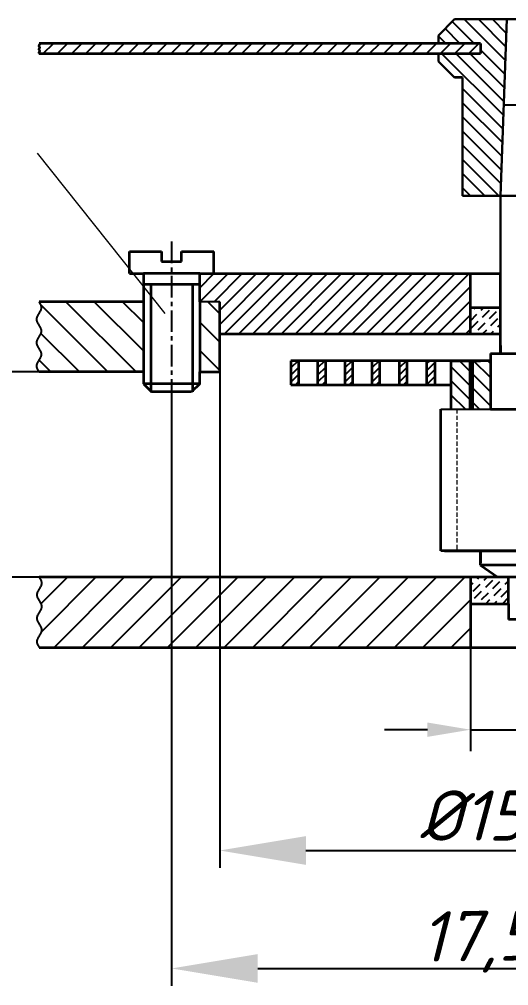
# Model space of a CAD drawing. Extents: x 1996 to 2593, y 74 to 494.
# Drawn here: x 2037.3 to 2065.7, y 195.7 to 251.8 of the extents above; entities that cross this region are included whole.
import ezdxf

# ---------------------------------------------------------------- set-up
doc = ezdxf.new("R2010")
doc.units = 0
doc.header["$MEASUREMENT"] = 0
for name, pattern in [('CENTER', [2, 1.25, -0.25, 0.25, -0.25]), ('HIDDEN', [0.375, 0.25, -0.125]), ('THIN', [0]), ('WAVES', [0])]:
    doc.linetypes.add(name, pattern=pattern)
doc.layers.get('0').update_dxf_attribs({"linetype": 'CONTINUOUS'})
doc.layers.get('DEFPOINTS').update_dxf_attribs({"linetype": 'CONTINUOUS'})
doc.layers.add('ОСНОВНОЙ', color=7, linetype='CONTINUOUS')
doc.dimstyles.get("Standard").update_dxf_attribs({"dimtxt": 3, "dimasz": 3, "dimexe": 2.5, "dimexo": 2.5, "dimgap": 1.5, "dimtad": 0, "dimtih": 1, "dimtoh": 1, "dimdec": 4, "dimzin": 0, "dimdsep": 46, "dimtxsty": 'Standard', "dimcen": -3, "dimdle": 1.25, "dimadec": 0, "dimazin": 0, "dimtfac": 0.75, "dimtdec": 4, "dimtofl": 0, "dimtmove": 0, "dimatfit": 3, "dimfxl": 1, "dimtvp": 1.5, "dimtolj": 1, "dimtzin": 0, "dimarcsym": 0})

# ---------------------------------------------------------------- blocks, each defined once
blk = doc.blocks.new('*D2')
at = {"color": 0, "lineweight": -2, "transparency": 16777216}
for p, q in [((2048.918, 233.564), (2048.918, 202.55)), ((2083.801, 233.564), (2083.801, 202.55)), ((2053.918, 203.55), (2078.801, 203.55))]:
    blk.add_line(p, q, dxfattribs=at)
at = {"color": 0, "transparency": 16777216}
for points in [[(2053.918, 204.383), (2053.918, 202.716), (2048.918, 203.55)], [(2078.801, 204.383), (2078.801, 202.716), (2083.801, 203.55)]]:
    blk.add_solid(points, dxfattribs=at)
at = {"layer": 'DEFPOINTS', "color": 0, "transparency": 16777216}
for p in [(2048.918, 233.564), (2083.801, 233.564), (2083.801, 203.55)]:
    blk.add_point(p, dxfattribs=at)
at = {"color": 0, "lineweight": 15, "transparency": 16777216, "insert": (2066.36, 206.14), "char_height": 5, "attachment_point": 5}
blk.add_mtext('\\A1;  ', dxfattribs=at)
blk = doc.blocks.new('*D3')
at = {"color": 0, "lineweight": -2, "transparency": 16777216}
for p, q in [((2046.122, 230.651), (2046.122, 195.697)), ((2086.666, 230.651), (2086.666, 195.697)), ((2051.122, 196.697), (2081.666, 196.697))]:
    blk.add_line(p, q, dxfattribs=at)
at = {"color": 0, "transparency": 16777216}
for points in [[(2051.122, 197.531), (2051.122, 195.864), (2046.122, 196.697)], [(2081.666, 197.531), (2081.666, 195.864), (2086.666, 196.697)]]:
    blk.add_solid(points, dxfattribs=at)
at = {"layer": 'DEFPOINTS', "color": 0, "transparency": 16777216}
for p in [(2046.122, 230.651), (2086.666, 230.651), (2086.666, 196.697)]:
    blk.add_point(p, dxfattribs=at)
blk = doc.blocks.new('*D4')
at = {"color": 0, "lineweight": -2, "transparency": 16777216}
for p, q in [((2038.433, 231.35), (2032.171, 231.35)), ((2033.171, 226.35), (2033.171, 224.42)), ((2038.433, 219.42), (2032.171, 219.42))]:
    blk.add_line(p, q, dxfattribs=at)
at = {"color": 0, "transparency": 16777216}
for points in [[(2032.337, 226.35), (2034.004, 226.35), (2033.171, 231.35)], [(2032.337, 224.42), (2034.004, 224.42), (2033.171, 219.42)]]:
    blk.add_solid(points, dxfattribs=at)
at = {"layer": 'DEFPOINTS', "color": 0, "transparency": 16777216}
for p in [(2038.433, 231.35), (2033.171, 219.42), (2038.433, 219.42)]:
    blk.add_point(p, dxfattribs=at)
at = {"color": 0, "lineweight": 15, "transparency": 16777216, "insert": (2031.622, 225.385), "char_height": 5, "attachment_point": 5, "rotation": 90}
blk.add_mtext('\\A1;{\\H0.5x;5,1}', dxfattribs=at)
blk = doc.blocks.new('*D10')
at = {"color": 0, "lineweight": -2, "transparency": 16777216}
for p, q in [((2063.481, 218.799), (2063.481, 209.316)), ((2069.315, 218.799), (2069.315, 209.316)), ((2060.981, 210.566), (2058.481, 210.566)), ((2063.481, 210.566), (2069.315, 210.566)), ((2071.815, 210.566), (2087.731, 210.566))]:
    blk.add_line(p, q, dxfattribs=at)
at = {"color": 0, "transparency": 16777216}
for points in [[(2060.981, 210.983), (2060.981, 210.15), (2063.481, 210.566)], [(2071.815, 210.983), (2071.815, 210.15), (2069.315, 210.566)]]:
    blk.add_solid(points, dxfattribs=at)
at = {"layer": 'DEFPOINTS', "color": 0, "transparency": 16777216}
for p in [(2063.481, 219.424), (2069.315, 219.424), (2069.315, 210.566)]:
    blk.add_point(p, dxfattribs=at)
at = {"color": 0, "transparency": 16777216, "insert": (2081.023, 212.65), "char_height": 2.5, "attachment_point": 5}
blk.add_mtext('\\A1;{\\fISOCPEUR|b0|i1|c204|p34;\\C0;%%C}2,4**', dxfattribs=at)

msp = doc.modelspace()

# ---------------------------------------------------------------- linework, layer by layer
at = {"lineweight": 15}
msp.add_line((2045.74955, 234.74715), (2038.3324, 244.05241), dxfattribs=at)
at = {"layer": 'ОСНОВНОЙ', "color": 7, "linetype": 'Continuous', "lineweight": 30}
for p, q in [((2061.61719, 250.89952), (2062.54923, 251.83157)), ((2062.54923, 251.83157), (2070.23858, 251.83157)), ((2065.58688, 251.83157), (2065.22885, 241.57909)), ((2061.61719, 250.4335), (2061.61719, 250.89952)), ((2061.61719, 249.38495), (2061.61719, 249.85098)), ((2062.54923, 248.45291), (2061.61719, 249.38495)), ((2063.01525, 241.57909), (2063.01525, 248.45291)), ((2063.01525, 241.57909), (2069.77256, 241.57909)), ((2065.22885, 237.05869), (2065.22885, 241.57909))]:
    msp.add_line(p, q, dxfattribs=at)
at = {"layer": 'ОСНОВНОЙ', "color": 7, "linetype": 'Continuous'}
for p, q in [((2063.68968, 250.4335), (2062.42042, 251.70276)), ((2065.50349, 249.44352), (2063.11543, 251.83157)), ((2065.53128, 250.23954), (2063.93925, 251.83157)), ((2065.55908, 251.03556), (2064.76307, 251.83157)), ((2062.86586, 250.4335), (2062.00851, 251.29085)), ((2038.6739, 249.85098), (2039.25642, 250.4335)), ((2039.49772, 249.85098), (2040.08024, 250.4335)), ((2040.32153, 249.85098), (2040.90406, 250.4335)), ((2041.14535, 249.85098), (2041.72788, 250.4335)), ((2041.96917, 249.85098), (2042.55169, 250.4335)), ((2042.79298, 249.85098), (2043.37551, 250.4335)), ((2043.6168, 249.85098), (2044.19933, 250.4335)), ((2044.44062, 249.85098), (2045.02315, 250.4335)), ((2045.26444, 249.85098), (2045.84696, 250.4335)), ((2046.08825, 249.85098), (2046.67078, 250.4335)), ((2046.91207, 249.85098), (2047.4946, 250.4335)), ((2047.73589, 249.85098), (2048.31842, 250.4335)), ((2048.55971, 249.85098), (2049.14223, 250.4335)), ((2049.38352, 249.85098), (2049.96605, 250.4335)), ((2050.20734, 249.85098), (2050.78987, 250.4335)), ((2051.03116, 249.85098), (2051.61369, 250.4335)), ((2051.85498, 249.85098), (2052.4375, 250.4335)), ((2052.67879, 249.85098), (2053.26132, 250.4335)), ((2053.50261, 249.85098), (2054.08514, 250.4335)), ((2054.32643, 249.85098), (2054.90896, 250.4335)), ((2055.15025, 249.85098), (2055.73277, 250.4335)), ((2055.97406, 249.85098), (2056.55659, 250.4335)), ((2056.79788, 249.85098), (2057.38041, 250.4335)), ((2057.6217, 249.85098), (2058.20423, 250.4335)), ((2058.44552, 249.85098), (2059.02804, 250.4335)), ((2059.26933, 249.85098), (2059.85186, 250.4335)), ((2060.09315, 249.85098), (2060.67568, 250.4335)), ((2060.91697, 249.85098), (2061.4995, 250.4335)), ((2062.04205, 250.4335), (2061.61719, 250.85836)), ((2061.74079, 249.85098), (2062.32331, 250.4335)), ((2062.5646, 249.85098), (2063.14713, 250.4335)), ((2063.38842, 249.85098), (2063.97095, 250.4335)), ((2065.39229, 246.25944), (2061.80076, 249.85098)), ((2065.42009, 247.05546), (2062.62457, 249.85098)), ((2065.44789, 247.85148), (2063.44839, 249.85098)), ((2065.47569, 248.6475), (2064.0638, 250.05938)), ((2065.3645, 245.46342), (2063.01525, 247.81266)), ((2065.3367, 244.6674), (2063.01525, 246.98885)), ((2065.41356, 246.86844), (2067.37425, 246.86844)), ((2065.3089, 243.87138), (2063.01525, 246.16503)), ((2065.2811, 243.07536), (2063.01525, 245.34121)), ((2065.25331, 242.27934), (2063.01525, 244.51739)), ((2065.12973, 241.57909), (2063.01525, 243.69358)), ((2064.30592, 241.57909), (2063.01525, 242.86976)), ((2063.4821, 241.57909), (2063.01525, 242.04594)), ((2047.75305, 236.23488), (2048.57686, 237.05869)), ((2047.7696, 235.42761), (2049.40067, 237.05869)), ((2048.59341, 235.42761), (2050.22449, 237.05869)), ((2048.9181, 234.92848), (2051.04831, 237.05869)), ((2048.9181, 234.10466), (2051.87213, 237.05869)), ((2049.20078, 233.56352), (2052.69594, 237.05869)), ((2050.0246, 233.56352), (2053.51976, 237.05869)), ((2050.84842, 233.56352), (2054.34358, 237.05869)), ((2051.67223, 233.56352), (2055.16739, 237.05869)), ((2052.49605, 233.56352), (2055.99121, 237.05869)), ((2053.31987, 233.56352), (2056.81503, 237.05869)), ((2054.14369, 233.56352), (2057.63885, 237.05869)), ((2054.9675, 233.56352), (2058.46266, 237.05869)), ((2055.79132, 233.56352), (2059.28648, 237.05869)), ((2056.61514, 233.56352), (2060.1103, 237.05869)), ((2057.43896, 233.56352), (2060.93412, 237.05869)), ((2058.26277, 233.56352), (2061.75793, 237.05869)), ((2059.08659, 233.56352), (2062.58175, 237.05869)), ((2059.91041, 233.56352), (2063.40557, 237.05869)), ((2060.73423, 233.56352), (2063.48127, 236.31057)), ((2042.41331, 231.34992), (2038.54408, 235.21915)), ((2044.06094, 231.34992), (2039.98325, 235.42761)), ((2044.4909, 232.5676), (2041.63089, 235.42761)), ((2044.4909, 234.21524), (2043.27852, 235.42761)), ((2048.9181, 235.42761), (2047.75305, 235.42761)), ((2048.9181, 234.73094), (2048.22143, 235.42761)), ((2061.55804, 233.56352), (2063.48127, 235.48675)), ((2062.38186, 233.56352), (2063.48127, 234.66294)), ((2063.48127, 234.32592), (2063.85102, 234.69567)), ((2063.68906, 235.01901), (2063.77144, 235.1014)), ((2064.09405, 234.93869), (2064.25675, 235.1014)), ((2064.17511, 234.53296), (2064.58084, 234.93869)), ((2064.5801, 234.45264), (2064.98583, 234.85837)), ((2048.9181, 233.0833), (2047.75305, 234.24836)), ((2063.52636, 233.88421), (2063.93209, 234.28994)), ((2063.93134, 233.80388), (2064.33707, 234.20961)), ((2064.66117, 234.04691), (2065.0669, 234.45264)), ((2065.06615, 233.96659), (2065.22885, 234.12929)), ((2040.76567, 231.34992), (2038.53689, 233.5787)), ((2063.20568, 233.56352), (2063.48127, 233.83912)), ((2064.17778, 233.56352), (2064.41814, 233.80388)), ((2064.66309, 233.56352), (2064.82312, 233.72356)), ((2065.14988, 233.56352), (2065.22885, 233.64249)), ((2048.9181, 231.43567), (2047.75305, 232.60072)), ((2039.11804, 231.34992), (2038.43485, 232.03311)), ((2038.53521, 217.87474), (2040.08024, 219.41977)), ((2038.54692, 216.23881), (2041.72788, 219.41977)), ((2039.29782, 215.34208), (2043.37551, 219.41977)), ((2040.94546, 215.34208), (2045.02315, 219.41977)), ((2042.59309, 215.34208), (2046.67078, 219.41977)), ((2044.24073, 215.34208), (2048.31842, 219.41977)), ((2045.88836, 215.34208), (2049.96605, 219.41977)), ((2047.536, 215.34208), (2051.61369, 219.41977)), ((2049.18363, 215.34208), (2053.26132, 219.41977)), ((2050.83127, 215.34208), (2054.90896, 219.41977)), ((2052.4789, 215.34208), (2056.55659, 219.41977)), ((2054.12654, 215.34208), (2058.20423, 219.41977)), ((2055.77417, 215.34208), (2059.85186, 219.41977)), ((2057.42181, 215.34208), (2061.4995, 219.41977)), ((2059.06944, 215.34208), (2063.14713, 219.41977)), ((2063.48127, 218.94033), (2063.63324, 219.0923)), ((2063.6325, 218.60625), (2064.03823, 219.01198)), ((2063.87627, 219.33533), (2063.96071, 219.41977)), ((2064.28126, 219.25501), (2064.44602, 219.41977)), ((2064.36232, 218.84928), (2064.76805, 219.25501)), ((2064.76731, 218.76896), (2065.17304, 219.17469)), ((2065.41606, 219.41771), (2065.41812, 219.41977)), ((2065.49713, 219.01198), (2065.69487, 219.20972)), ((2063.71357, 218.20052), (2064.1193, 218.60625)), ((2064.11855, 218.1202), (2064.52428, 218.52593)), ((2064.84838, 218.36323), (2065.25411, 218.76896)), ((2065.25336, 218.2829), (2065.65909, 218.68863)), ((2060.71708, 215.34208), (2063.48127, 218.10628)), ((2064.36705, 217.8819), (2064.60535, 218.1202)), ((2064.85236, 217.8819), (2065.01033, 218.03988)), ((2065.33915, 217.8819), (2065.69487, 218.23762)), ((2062.36471, 215.34208), (2063.48127, 216.45864))]:
    msp.add_line(p, q, dxfattribs=at)
at = {"layer": 'ОСНОВНОЙ', "color": 7, "linetype": 'WAVES', "lineweight": 35}
for p, q in [((2038.43262, 250.4335), (2038.43565, 250.42865)), ((2038.43565, 250.42865), (2038.43862, 250.42379)), ((2038.43862, 250.42379), (2038.44143, 250.41894)), ((2038.44143, 250.41894), (2038.44403, 250.41409)), ((2038.44403, 250.41409), (2038.44635, 250.40923)), ((2038.44635, 250.36069), (2038.44403, 250.35583)), ((2038.44635, 250.40923), (2038.44832, 250.40438)), ((2038.44832, 250.36554), (2038.44635, 250.36069)), ((2038.44832, 250.40438), (2038.44992, 250.39952)), ((2038.44992, 250.3704), (2038.44832, 250.36554)), ((2038.44992, 250.39952), (2038.45108, 250.39467)), ((2038.45108, 250.37525), (2038.44992, 250.3704)), ((2038.45108, 250.39467), (2038.45179, 250.38981)), ((2038.45179, 250.38011), (2038.45108, 250.37525)), ((2038.45179, 250.38981), (2038.45203, 250.38496)), ((2038.45203, 250.38496), (2038.45179, 250.38011)), ((2038.41344, 250.29273), (2038.4132, 250.28787)), ((2038.4132, 250.28787), (2038.41344, 250.28302)), ((2038.41344, 250.09855), (2038.4132, 250.0937)), ((2038.4132, 250.0937), (2038.41344, 250.08884)), ((2038.41344, 249.90437), (2038.4132, 249.89952)), ((2038.4132, 249.89952), (2038.41344, 249.89467)), ((2038.41415, 250.29758), (2038.41344, 250.29273)), ((2038.41344, 250.28302), (2038.41415, 250.27816)), ((2038.41415, 250.1034), (2038.41344, 250.09855)), ((2038.41344, 250.08884), (2038.41415, 250.08399)), ((2038.41415, 249.90923), (2038.41344, 249.90437)), ((2038.41344, 249.89467), (2038.41415, 249.88981)), ((2038.41531, 250.30243), (2038.41415, 250.29758)), ((2038.41415, 250.27816), (2038.41531, 250.27331)), ((2038.41531, 250.10826), (2038.41415, 250.1034)), ((2038.41415, 250.08399), (2038.41531, 250.07913)), ((2038.41531, 249.91408), (2038.41415, 249.90923)), ((2038.41415, 249.88981), (2038.41531, 249.88496)), ((2038.41691, 250.30729), (2038.41531, 250.30243)), ((2038.41531, 250.27331), (2038.41691, 250.26845)), ((2038.41691, 250.11311), (2038.41531, 250.10826)), ((2038.41531, 250.07913), (2038.41691, 250.07428)), ((2038.41691, 249.91894), (2038.41531, 249.91408)), ((2038.41531, 249.88496), (2038.41691, 249.8801)), ((2038.41889, 250.31214), (2038.41691, 250.30729)), ((2038.41691, 250.26845), (2038.41889, 250.2636)), ((2038.41889, 250.11797), (2038.41691, 250.11311)), ((2038.41691, 250.07428), (2038.41889, 250.06942)), ((2038.41889, 249.92379), (2038.41691, 249.91894)), ((2038.41691, 249.8801), (2038.41889, 249.87525)), ((2038.4212, 250.317), (2038.41889, 250.31214)), ((2038.41889, 250.2636), (2038.4212, 250.25875)), ((2038.4212, 250.12282), (2038.41889, 250.11797)), ((2038.41889, 250.06942), (2038.4212, 250.06457)), ((2038.4212, 249.92865), (2038.41889, 249.92379)), ((2038.41889, 249.87525), (2038.4212, 249.87039)), ((2038.4238, 250.32185), (2038.4212, 250.317)), ((2038.4212, 250.25875), (2038.4238, 250.25389)), ((2038.4238, 250.12768), (2038.4212, 250.12282)), ((2038.4212, 250.06457), (2038.4238, 250.05972)), ((2038.4238, 249.9335), (2038.4212, 249.92865)), ((2038.4212, 249.87039), (2038.4238, 249.86554)), ((2038.42662, 250.32671), (2038.4238, 250.32185)), ((2038.4238, 250.25389), (2038.42662, 250.24904)), ((2038.42662, 250.13253), (2038.4238, 250.12768)), ((2038.4238, 250.05972), (2038.42662, 250.05486)), ((2038.42662, 249.93836), (2038.4238, 249.9335)), ((2038.4238, 249.86554), (2038.42662, 249.86069)), ((2038.42958, 250.33156), (2038.42662, 250.32671)), ((2038.42662, 250.24904), (2038.42958, 250.24418)), ((2038.42958, 250.13739), (2038.42662, 250.13253)), ((2038.42662, 250.05486), (2038.42958, 250.05001)), ((2038.42958, 249.94321), (2038.42662, 249.93836)), ((2038.42662, 249.86069), (2038.42958, 249.85583)), ((2038.43262, 250.33642), (2038.42958, 250.33156)), ((2038.42958, 250.24418), (2038.43262, 250.23933)), ((2038.43262, 250.14224), (2038.42958, 250.13739)), ((2038.42958, 250.05001), (2038.43262, 250.04515)), ((2038.43262, 249.94806), (2038.42958, 249.94321)), ((2038.42958, 249.85583), (2038.43262, 249.85098)), ((2038.43565, 250.34127), (2038.43262, 250.33642)), ((2038.43262, 250.23933), (2038.43565, 250.23447)), ((2038.43565, 250.14709), (2038.43262, 250.14224)), ((2038.43262, 250.04515), (2038.43565, 250.0403)), ((2038.43565, 249.95292), (2038.43262, 249.94806)), ((2038.43862, 250.34612), (2038.43565, 250.34127)), ((2038.43565, 250.23447), (2038.43862, 250.22962)), ((2038.43862, 250.15195), (2038.43565, 250.14709)), ((2038.43565, 250.0403), (2038.43862, 250.03544)), ((2038.43862, 249.95777), (2038.43565, 249.95292)), ((2038.44143, 250.35098), (2038.43862, 250.34612)), ((2038.43862, 250.22962), (2038.44143, 250.22476)), ((2038.44143, 250.1568), (2038.43862, 250.15195)), ((2038.43862, 250.03544), (2038.44143, 250.03059)), ((2038.44143, 249.96263), (2038.43862, 249.95777)), ((2038.44403, 250.35583), (2038.44143, 250.35098)), ((2038.44143, 250.22476), (2038.44403, 250.21991)), ((2038.44403, 250.16166), (2038.44143, 250.1568)), ((2038.44143, 250.03059), (2038.44403, 250.02573)), ((2038.44403, 249.96748), (2038.44143, 249.96263)), ((2038.44403, 250.21991), (2038.44635, 250.21506)), ((2038.44635, 250.16651), (2038.44403, 250.16166)), ((2038.44403, 250.02573), (2038.44635, 250.02088)), ((2038.44635, 249.97234), (2038.44403, 249.96748)), ((2038.44635, 250.21506), (2038.44832, 250.2102)), ((2038.44832, 250.17137), (2038.44635, 250.16651)), ((2038.44635, 250.02088), (2038.44832, 250.01603)), ((2038.44832, 249.97719), (2038.44635, 249.97234)), ((2038.44832, 250.2102), (2038.44992, 250.20535)), ((2038.44992, 250.17622), (2038.44832, 250.17137)), ((2038.44832, 250.01603), (2038.44992, 250.01117)), ((2038.44992, 249.98205), (2038.44832, 249.97719)), ((2038.44992, 250.20535), (2038.45108, 250.20049)), ((2038.45108, 250.18108), (2038.44992, 250.17622)), ((2038.44992, 250.01117), (2038.45108, 250.00632)), ((2038.45108, 249.9869), (2038.44992, 249.98205)), ((2038.45108, 250.20049), (2038.45179, 250.19564)), ((2038.45179, 250.18593), (2038.45108, 250.18108)), ((2038.45108, 250.00632), (2038.45179, 250.00146)), ((2038.45179, 249.99175), (2038.45108, 249.9869)), ((2038.45179, 250.19564), (2038.45203, 250.19078)), ((2038.45203, 250.19078), (2038.45179, 250.18593)), ((2038.45179, 250.00146), (2038.45203, 249.99661)), ((2038.45203, 249.99661), (2038.45179, 249.99175))]:
    msp.add_line(p, q, dxfattribs=at)
at = {"layer": 'ОСНОВНОЙ', "color": 7, "linetype": 'Continuous', "lineweight": 35}
for p, q in [((2064.0638, 250.4335), (2038.43262, 250.4335)), ((2064.0638, 250.4335), (2064.0638, 249.85098)), ((2038.43262, 249.85098), (2064.0638, 249.85098)), ((2063.01525, 248.45291), (2062.54923, 248.45291)), ((2043.67536, 238.34024), (2045.53944, 238.34024)), ((2043.67536, 237.05869), (2043.67536, 238.34024)), ((2045.53944, 238.34024), (2045.53944, 237.75772)), ((2046.7045, 238.34024), (2048.56858, 238.34024)), ((2046.7045, 237.75772), (2046.7045, 238.34024)), ((2048.56858, 237.05869), (2048.56858, 238.34024)), ((2045.53944, 237.75772), (2046.7045, 237.75772)), ((2043.67536, 237.05869), (2044.4909, 237.05869)), ((2047.75305, 237.05869), (2044.4909, 237.05869)), ((2044.4909, 237.05869), (2044.4909, 235.42761)), ((2047.75305, 237.05869), (2065.22885, 237.05869)), ((2047.75305, 235.42761), (2047.75305, 237.05869)), ((2063.48127, 233.56352), (2063.48127, 237.05869)), ((2065.22885, 233.56352), (2065.22885, 237.05869)), ((2044.4909, 236.45286), (2047.75305, 236.45286)), ((2044.4909, 235.42761), (2038.43262, 235.42761)), ((2044.4909, 235.42761), (2044.4909, 231.34992)), ((2047.75305, 235.42761), (2047.75305, 231.34992)), ((2048.9181, 231.34992), (2048.9181, 235.42761)), ((2063.48127, 235.1014), (2065.22885, 235.1014)), ((2048.9181, 233.56352), (2065.22885, 233.56352)), ((2065.22885, 232.42177), (2065.22885, 233.56352)), ((2064.64633, 232.00235), (2062.36282, 232.00235)), ((2044.4909, 231.34992), (2038.43262, 231.34992)), ((2044.4909, 231.34992), (2044.4909, 230.65089)), ((2047.75305, 230.65089), (2047.75305, 231.34992)), ((2047.75305, 231.34992), (2048.9181, 231.34992)), ((2044.4909, 230.65089), (2044.95692, 230.18487)), ((2047.28702, 230.18487), (2044.95692, 230.18487)), ((2047.75305, 230.65089), (2047.28702, 230.18487)), ((2061.9667, 220.95764), (2070.82111, 220.95764)), ((2064.0638, 220.1188), (2064.0638, 220.95764)), ((2068.72401, 220.1188), (2064.0638, 220.1188)), ((2064.0638, 220.1188), (2065.06212, 219.41977)), ((2094.3552, 219.41977), (2038.43262, 219.41977)), ((2063.48127, 219.41977), (2063.48127, 215.34208)), ((2065.69487, 217.8819), (2065.69487, 219.41977)), ((2063.48127, 217.8819), (2065.69487, 217.8819)), ((2065.69487, 217.8819), (2065.69487, 216.97316)), ((2038.43262, 215.34208), (2094.3552, 215.34208))]:
    msp.add_line(p, q, dxfattribs=at)
at = {"layer": 'ОСНОВНОЙ', "color": 7, "linetype": 'CENTER'}
msp.add_line((2046.12197, 238.92277), (2046.12197, 229.60234), dxfattribs=at)
at = {"layer": 'ОСНОВНОЙ', "color": 7, "linetype": 'THIN', "lineweight": 35}
for p, q in [((2044.91031, 236.45286), (2044.91031, 230.18487)), ((2047.33363, 236.45286), (2047.33363, 230.18487)), ((2047.75305, 230.65089), (2044.4909, 230.65089)), ((2067.09294, 216.97316), (2065.69487, 216.97316))]:
    msp.add_line(p, q, dxfattribs=at)
at = {"layer": 'ОСНОВНОЙ', "color": 7, "linetype": 'WAVES'}
for p, q in [((2038.45388, 235.39363), (2038.43262, 235.42761)), ((2038.47462, 235.35965), (2038.45388, 235.39363)), ((2038.49432, 235.32567), (2038.47462, 235.35965)), ((2038.51251, 235.29169), (2038.49432, 235.32567)), ((2038.52873, 235.25771), (2038.51251, 235.29169)), ((2038.54258, 235.22373), (2038.52873, 235.25771)), ((2038.55372, 235.18974), (2038.54258, 235.22373)), ((2038.35272, 234.61207), (2038.37091, 234.64605)), ((2038.37091, 234.64605), (2038.39061, 234.68003)), ((2038.39061, 234.68003), (2038.41135, 234.71401)), ((2038.41135, 234.71401), (2038.43262, 234.748)), ((2038.43262, 234.748), (2038.45388, 234.78198)), ((2038.45388, 234.78198), (2038.47462, 234.81596)), ((2038.47462, 234.81596), (2038.49432, 234.84994)), ((2038.49432, 234.84994), (2038.51251, 234.88392)), ((2038.51251, 234.88392), (2038.52873, 234.9179)), ((2038.52873, 234.9179), (2038.54258, 234.95188)), ((2038.54258, 234.95188), (2038.55372, 234.98586)), ((2038.56189, 235.15576), (2038.55372, 235.18974)), ((2038.55372, 234.98586), (2038.56189, 235.01984)), ((2038.56686, 235.12178), (2038.56189, 235.15576)), ((2038.56189, 235.01984), (2038.56686, 235.05382)), ((2038.56854, 235.0878), (2038.56686, 235.12178)), ((2038.56686, 235.05382), (2038.56854, 235.0878)), ((2038.29669, 234.40819), (2038.29837, 234.44217)), ((2038.29837, 234.37421), (2038.29669, 234.40819)), ((2038.29837, 234.44217), (2038.30334, 234.47615)), ((2038.30334, 234.34023), (2038.29837, 234.37421)), ((2038.30334, 234.47615), (2038.31151, 234.51013)), ((2038.31151, 234.30625), (2038.30334, 234.34023)), ((2038.31151, 234.51013), (2038.32265, 234.54411)), ((2038.32265, 234.27227), (2038.31151, 234.30625)), ((2038.32265, 234.54411), (2038.3365, 234.57809)), ((2038.3365, 234.23828), (2038.32265, 234.27227)), ((2038.3365, 234.57809), (2038.35272, 234.61207)), ((2038.35272, 234.2043), (2038.3365, 234.23828)), ((2038.37091, 234.17032), (2038.35272, 234.2043)), ((2038.39061, 234.13634), (2038.37091, 234.17032)), ((2038.41135, 234.10236), (2038.39061, 234.13634)), ((2038.43262, 234.06838), (2038.41135, 234.10236)), ((2038.45388, 234.0344), (2038.43262, 234.06838)), ((2038.47462, 234.00042), (2038.45388, 234.0344)), ((2038.49432, 233.96644), (2038.47462, 234.00042)), ((2038.51251, 233.93246), (2038.49432, 233.96644)), ((2038.49432, 233.49071), (2038.51251, 233.52469)), ((2038.52873, 233.89848), (2038.51251, 233.93246)), ((2038.51251, 233.52469), (2038.52873, 233.55867)), ((2038.54258, 233.8645), (2038.52873, 233.89848)), ((2038.52873, 233.55867), (2038.54258, 233.59265)), ((2038.55372, 233.83052), (2038.54258, 233.8645)), ((2038.54258, 233.59265), (2038.55372, 233.62663)), ((2038.56189, 233.79653), (2038.55372, 233.83052)), ((2038.55372, 233.62663), (2038.56189, 233.66061)), ((2038.56686, 233.76255), (2038.56189, 233.79653)), ((2038.56189, 233.66061), (2038.56686, 233.69459)), ((2038.56854, 233.72857), (2038.56686, 233.76255)), ((2038.56686, 233.69459), (2038.56854, 233.72857)), ((2038.29669, 233.04896), (2038.29837, 233.08294)), ((2038.29837, 233.01498), (2038.29669, 233.04896)), ((2038.29837, 233.08294), (2038.30334, 233.11692)), ((2038.30334, 232.981), (2038.29837, 233.01498)), ((2038.30334, 233.11692), (2038.31151, 233.1509)), ((2038.31151, 232.94702), (2038.30334, 232.981)), ((2038.31151, 233.1509), (2038.32265, 233.18488)), ((2038.32265, 233.18488), (2038.3365, 233.21886)), ((2038.3365, 233.21886), (2038.35272, 233.25284)), ((2038.35272, 233.25284), (2038.37091, 233.28682)), ((2038.37091, 233.28682), (2038.39061, 233.3208)), ((2038.39061, 233.3208), (2038.41135, 233.35479)), ((2038.41135, 233.35479), (2038.43262, 233.38877)), ((2038.43262, 233.38877), (2038.45388, 233.42275)), ((2038.45388, 233.42275), (2038.47462, 233.45673)), ((2038.47462, 233.45673), (2038.49432, 233.49071)), ((2038.32265, 232.91304), (2038.31151, 232.94702)), ((2038.3365, 232.87905), (2038.32265, 232.91304)), ((2038.35272, 232.84507), (2038.3365, 232.87905)), ((2038.37091, 232.81109), (2038.35272, 232.84507)), ((2038.39061, 232.77711), (2038.37091, 232.81109)), ((2038.41135, 232.74313), (2038.39061, 232.77711)), ((2038.43262, 232.70915), (2038.41135, 232.74313)), ((2038.45388, 232.67517), (2038.43262, 232.70915)), ((2038.47462, 232.64119), (2038.45388, 232.67517)), ((2038.49432, 232.60721), (2038.47462, 232.64119)), ((2038.51251, 232.57323), (2038.49432, 232.60721)), ((2038.52873, 232.53925), (2038.51251, 232.57323)), ((2038.54258, 232.50527), (2038.52873, 232.53925)), ((2038.55372, 232.47129), (2038.54258, 232.50527)), ((2038.56189, 232.43731), (2038.55372, 232.47129)), ((2038.56686, 232.40332), (2038.56189, 232.43731)), ((2038.56854, 232.36934), (2038.56686, 232.40332)), ((2038.32265, 231.82565), (2038.3365, 231.85963)), ((2038.3365, 231.85963), (2038.35272, 231.89361)), ((2038.35272, 231.89361), (2038.37091, 231.92759)), ((2038.37091, 231.92759), (2038.39061, 231.96157)), ((2038.39061, 231.96157), (2038.41135, 231.99556)), ((2038.41135, 231.99556), (2038.43262, 232.02954)), ((2038.43262, 232.02954), (2038.45388, 232.06352)), ((2038.45388, 232.06352), (2038.47462, 232.0975)), ((2038.47462, 232.0975), (2038.49432, 232.13148)), ((2038.49432, 232.13148), (2038.51251, 232.16546)), ((2038.51251, 232.16546), (2038.52873, 232.19944)), ((2038.52873, 232.19944), (2038.54258, 232.23342)), ((2038.54258, 232.23342), (2038.55372, 232.2674)), ((2038.55372, 232.2674), (2038.56189, 232.30138)), ((2038.56189, 232.30138), (2038.56686, 232.33536)), ((2038.56686, 232.33536), (2038.56854, 232.36934)), ((2038.29669, 231.68973), (2038.29837, 231.72371)), ((2038.29837, 231.65575), (2038.29669, 231.68973)), ((2038.29837, 231.72371), (2038.30334, 231.75769)), ((2038.30334, 231.62177), (2038.29837, 231.65575)), ((2038.30334, 231.75769), (2038.31151, 231.79167)), ((2038.31151, 231.58779), (2038.30334, 231.62177)), ((2038.31151, 231.79167), (2038.32265, 231.82565)), ((2038.32265, 231.55381), (2038.31151, 231.58779)), ((2038.3365, 231.51983), (2038.32265, 231.55381)), ((2038.35272, 231.48584), (2038.3365, 231.51983)), ((2038.37091, 231.45186), (2038.35272, 231.48584)), ((2038.39061, 231.41788), (2038.37091, 231.45186)), ((2038.41135, 231.3839), (2038.39061, 231.41788)), ((2038.43262, 231.34992), (2038.41135, 231.3839)), ((2038.43262, 219.41977), (2038.45388, 219.38579)), ((2038.45388, 219.38579), (2038.47462, 219.35181)), ((2038.47462, 219.35181), (2038.49432, 219.31783)), ((2038.49432, 219.31783), (2038.51251, 219.28385)), ((2038.51251, 219.28385), (2038.52873, 219.24987)), ((2038.52873, 219.24987), (2038.54258, 219.21589)), ((2038.54258, 218.94404), (2038.52873, 218.91006)), ((2038.54258, 219.21589), (2038.55372, 219.18191)), ((2038.55372, 218.97802), (2038.54258, 218.94404)), ((2038.55372, 219.18191), (2038.56189, 219.14792)), ((2038.56189, 219.012), (2038.55372, 218.97802)), ((2038.56189, 219.14792), (2038.56686, 219.11394)), ((2038.56686, 219.04598), (2038.56189, 219.012)), ((2038.56686, 219.11394), (2038.56854, 219.07996)), ((2038.56854, 219.07996), (2038.56686, 219.04598)), ((2038.29837, 218.43433), (2038.29669, 218.40035)), ((2038.29669, 218.40035), (2038.29837, 218.36637)), ((2038.30334, 218.46831), (2038.29837, 218.43433)), ((2038.29837, 218.36637), (2038.30334, 218.33239)), ((2038.31151, 218.50229), (2038.30334, 218.46831)), ((2038.32265, 218.53627), (2038.31151, 218.50229)), ((2038.3365, 218.57025), (2038.32265, 218.53627)), ((2038.35272, 218.60423), (2038.3365, 218.57025)), ((2038.37091, 218.63821), (2038.35272, 218.60423)), ((2038.39061, 218.67219), (2038.37091, 218.63821)), ((2038.41135, 218.70617), (2038.39061, 218.67219)), ((2038.43262, 218.74016), (2038.41135, 218.70617)), ((2038.45388, 218.77414), (2038.43262, 218.74016)), ((2038.47462, 218.80812), (2038.45388, 218.77414)), ((2038.49432, 218.8421), (2038.47462, 218.80812)), ((2038.51251, 218.87608), (2038.49432, 218.8421)), ((2038.52873, 218.91006), (2038.51251, 218.87608)), ((2038.30334, 218.33239), (2038.31151, 218.29841)), ((2038.31151, 218.29841), (2038.32265, 218.26443)), ((2038.32265, 218.26443), (2038.3365, 218.23044)), ((2038.3365, 218.23044), (2038.35272, 218.19646)), ((2038.35272, 218.19646), (2038.37091, 218.16248)), ((2038.37091, 218.16248), (2038.39061, 218.1285)), ((2038.39061, 218.1285), (2038.41135, 218.09452)), ((2038.41135, 218.09452), (2038.43262, 218.06054)), ((2038.43262, 218.06054), (2038.45388, 218.02656)), ((2038.45388, 218.02656), (2038.47462, 217.99258)), ((2038.47462, 217.99258), (2038.49432, 217.9586)), ((2038.49432, 217.9586), (2038.51251, 217.92462)), ((2038.51251, 217.92462), (2038.52873, 217.89064)), ((2038.52873, 217.89064), (2038.54258, 217.85666)), ((2038.54258, 217.85666), (2038.55372, 217.82268)), ((2038.55372, 217.82268), (2038.56189, 217.7887)), ((2038.35272, 217.245), (2038.3365, 217.21102)), ((2038.37091, 217.27898), (2038.35272, 217.245)), ((2038.39061, 217.31296), (2038.37091, 217.27898)), ((2038.41135, 217.34695), (2038.39061, 217.31296)), ((2038.43262, 217.38093), (2038.41135, 217.34695)), ((2038.45388, 217.41491), (2038.43262, 217.38093)), ((2038.47462, 217.44889), (2038.45388, 217.41491)), ((2038.49432, 217.48287), (2038.47462, 217.44889)), ((2038.51251, 217.51685), (2038.49432, 217.48287)), ((2038.52873, 217.55083), (2038.51251, 217.51685)), ((2038.54258, 217.58481), (2038.52873, 217.55083)), ((2038.55372, 217.61879), (2038.54258, 217.58481)), ((2038.56189, 217.65277), (2038.55372, 217.61879)), ((2038.56189, 217.7887), (2038.56686, 217.75471)), ((2038.56686, 217.68675), (2038.56189, 217.65277)), ((2038.56686, 217.75471), (2038.56854, 217.72073)), ((2038.56854, 217.72073), (2038.56686, 217.68675)), ((2038.29837, 217.0751), (2038.29669, 217.04112)), ((2038.29669, 217.04112), (2038.29837, 217.00714)), ((2038.30334, 217.10908), (2038.29837, 217.0751)), ((2038.29837, 217.00714), (2038.30334, 216.97316)), ((2038.31151, 217.14306), (2038.30334, 217.10908)), ((2038.30334, 216.97316), (2038.31151, 216.93918)), ((2038.32265, 217.17704), (2038.31151, 217.14306)), ((2038.31151, 216.93918), (2038.32265, 216.9052)), ((2038.3365, 217.21102), (2038.32265, 217.17704)), ((2038.32265, 216.9052), (2038.3365, 216.87122)), ((2038.3365, 216.87122), (2038.35272, 216.83723)), ((2038.35272, 216.83723), (2038.37091, 216.80325)), ((2038.37091, 216.80325), (2038.39061, 216.76927)), ((2038.39061, 216.76927), (2038.41135, 216.73529)), ((2038.41135, 216.73529), (2038.43262, 216.70131)), ((2038.43262, 216.70131), (2038.45388, 216.66733)), ((2038.45388, 216.66733), (2038.47462, 216.63335)), ((2038.47462, 216.63335), (2038.49432, 216.59937)), ((2038.49432, 216.12364), (2038.47462, 216.08966)), ((2038.49432, 216.59937), (2038.51251, 216.56539)), ((2038.51251, 216.15762), (2038.49432, 216.12364)), ((2038.51251, 216.56539), (2038.52873, 216.53141)), ((2038.52873, 216.1916), (2038.51251, 216.15762)), ((2038.52873, 216.53141), (2038.54258, 216.49743)), ((2038.54258, 216.22558), (2038.52873, 216.1916)), ((2038.54258, 216.49743), (2038.55372, 216.46345)), ((2038.55372, 216.25956), (2038.54258, 216.22558)), ((2038.55372, 216.46345), (2038.56189, 216.42947)), ((2038.56189, 216.29354), (2038.55372, 216.25956)), ((2038.56189, 216.42947), (2038.56686, 216.39548)), ((2038.56686, 216.32752), (2038.56189, 216.29354)), ((2038.56686, 216.39548), (2038.56854, 216.3615)), ((2038.56854, 216.3615), (2038.56686, 216.32752)), ((2038.29837, 215.71587), (2038.29669, 215.68189)), ((2038.29669, 215.68189), (2038.29837, 215.64791)), ((2038.30334, 215.74985), (2038.29837, 215.71587)), ((2038.29837, 215.64791), (2038.30334, 215.61393)), ((2038.31151, 215.78383), (2038.30334, 215.74985)), ((2038.30334, 215.61393), (2038.31151, 215.57995)), ((2038.32265, 215.81781), (2038.31151, 215.78383)), ((2038.31151, 215.57995), (2038.32265, 215.54597)), ((2038.3365, 215.85179), (2038.32265, 215.81781)), ((2038.35272, 215.88577), (2038.3365, 215.85179)), ((2038.37091, 215.91975), (2038.35272, 215.88577)), ((2038.39061, 215.95374), (2038.37091, 215.91975)), ((2038.41135, 215.98772), (2038.39061, 215.95374)), ((2038.43262, 216.0217), (2038.41135, 215.98772)), ((2038.45388, 216.05568), (2038.43262, 216.0217)), ((2038.47462, 216.08966), (2038.45388, 216.05568)), ((2038.32265, 215.54597), (2038.3365, 215.51199)), ((2038.3365, 215.51199), (2038.35272, 215.478)), ((2038.35272, 215.478), (2038.37091, 215.44402)), ((2038.37091, 215.44402), (2038.39061, 215.41004)), ((2038.39061, 215.41004), (2038.41135, 215.37606)), ((2038.41135, 215.37606), (2038.43262, 215.34208))]:
    msp.add_line(p, q, dxfattribs=at)
at = {"layer": 'ОСНОВНОЙ', "color": 0, "linetype": 'Continuous', "lineweight": 35}
for p, q in [((2064.64633, 232.42177), (2068.14149, 232.42177)), ((2064.64633, 232.42177), (2064.64633, 229.18292)), ((2065.22885, 232.88779), (2065.22885, 232.42177)), ((2065.22885, 232.88779), (2065.22885, 232.42177)), ((2065.22885, 232.88779), (2065.22885, 232.42177)), ((2062.36282, 232.00235), (2053.04798, 232.00235)), ((2062.36282, 232.00235), (2064.0638, 232.00235)), ((2062.36282, 232.00235), (2064.0638, 232.00235)), ((2062.36282, 232.00235), (2064.0638, 232.00235)), ((2062.36282, 229.18292), (2062.36282, 232.00235)), ((2063.43467, 232.00235), (2063.43467, 229.18292)), ((2063.59778, 232.00235), (2063.59778, 229.18292)), ((2064.64633, 232.00235), (2064.64633, 229.18292)), ((2053.04798, 230.60429), (2062.36282, 230.60429)), ((2061.74826, 220.95764), (2061.74826, 229.18292)), ((2064.64633, 229.18292), (2071.03956, 229.18292)), ((2071.03956, 220.95764), (2061.74826, 220.95764)), ((2064.0638, 220.95764), (2064.0638, 220.25861))]:
    msp.add_line(p, q, dxfattribs=at)
at = {"layer": 'ОСНОВНОЙ', "color": 0, "linetype": 'Continuous'}
for p, q in [((2053.47201, 232.00235), (2053.04798, 231.57833)), ((2055.02649, 232.00235), (2054.60247, 231.57833)), ((2056.6004, 232.00235), (2056.17637, 231.57833)), ((2058.17193, 232.00235), (2057.74791, 231.57833)), ((2058.48366, 232.00235), (2058.47154, 231.99023)), ((2059.75935, 232.00235), (2059.33532, 231.57833)), ((2061.09906, 232.00235), (2060.9456, 231.84889)), ((2061.41162, 231.903), (2060.9456, 231.43698)), ((2062.36282, 229.18292), (2062.36282, 232.00235)), ((2062.36282, 229.18292), (2062.36282, 232.00235)), ((2064.64633, 230.19468), (2062.83865, 232.00235)), ((2064.64633, 230.19468), (2062.83865, 232.00235)), ((2064.64633, 230.19468), (2062.83865, 232.00235)), ((2063.43467, 232.00235), (2063.43467, 229.18292)), ((2063.43467, 232.00235), (2063.43467, 229.18292)), ((2063.59778, 232.00235), (2063.59778, 229.18292)), ((2063.59778, 232.00235), (2063.59778, 229.18292)), ((2064.64633, 231.0185), (2063.66247, 232.00235)), ((2064.64633, 231.0185), (2063.66247, 232.00235)), ((2064.64633, 231.0185), (2063.66247, 232.00235)), ((2064.0638, 232.00235), (2064.64633, 232.00235)), ((2064.0638, 232.00235), (2064.64633, 232.00235)), ((2064.0638, 232.00235), (2064.64633, 232.00235)), ((2064.64633, 231.84231), (2064.48629, 232.00235)), ((2064.64633, 231.84231), (2064.48629, 232.00235)), ((2064.64633, 231.84231), (2064.48629, 232.00235)), ((2053.514, 231.63244), (2053.04798, 231.16642)), ((2055.06849, 231.63244), (2054.60247, 231.16642)), ((2056.64239, 231.63244), (2056.17637, 231.16642)), ((2058.21393, 231.63244), (2057.74791, 231.16642)), ((2059.80135, 231.63244), (2059.33532, 231.16642)), ((2061.41162, 231.49109), (2060.9456, 231.02507)), ((2064.64633, 229.37086), (2062.36282, 231.65437)), ((2064.64633, 229.37086), (2062.36282, 231.65437)), ((2064.64633, 229.37086), (2062.36282, 231.65437)), ((2053.514, 231.22053), (2053.04798, 230.75451)), ((2053.514, 230.80862), (2053.30967, 230.60429)), ((2055.06849, 231.22053), (2054.60247, 230.75451)), ((2055.06849, 230.80862), (2054.86415, 230.60429)), ((2056.64239, 231.22053), (2056.17637, 230.75451)), ((2056.64239, 230.80862), (2056.43806, 230.60429)), ((2058.21393, 231.22053), (2057.74791, 230.75451)), ((2058.21393, 230.80862), (2058.0096, 230.60429)), ((2059.80135, 231.22053), (2059.33532, 230.75451)), ((2059.80135, 230.80862), (2059.59701, 230.60429)), ((2061.41162, 231.07919), (2060.9456, 230.61316)), ((2064.01045, 229.18292), (2062.36282, 230.83055)), ((2064.01045, 229.18292), (2062.36282, 230.83055)), ((2064.01045, 229.18292), (2062.36282, 230.83055)), ((2055.4424, 230.60873), (2055.43796, 230.60429)), ((2061.41162, 230.66728), (2061.34863, 230.60429)), ((2063.18663, 229.18292), (2062.36282, 230.00673)), ((2063.18663, 229.18292), (2062.36282, 230.00673)), ((2063.18663, 229.18292), (2062.36282, 230.00673)), ((2061.74826, 229.18292), (2064.64633, 229.18292))]:
    msp.add_line(p, q, dxfattribs=at)
at = {"layer": 'ОСНОВНОЙ', "color": 0, "linetype": 'THIN', "lineweight": 35}
for p, q in [((2053.04798, 232.00235), (2053.04798, 230.60429)), ((2053.514, 230.60429), (2053.514, 232.00235)), ((2054.60247, 232.00235), (2054.60247, 230.60429)), ((2055.06849, 230.60429), (2055.06849, 232.00235)), ((2056.17637, 232.00235), (2056.17637, 230.60429)), ((2056.64239, 230.60429), (2056.64239, 232.00235)), ((2057.74791, 232.00235), (2057.74791, 230.60429)), ((2058.21393, 230.60429), (2058.21393, 232.00235)), ((2059.33532, 232.00235), (2059.33532, 230.60429)), ((2059.80135, 230.60429), (2059.80135, 232.00235)), ((2060.9456, 230.60429), (2060.9456, 232.00235)), ((2061.41162, 232.00235), (2061.41162, 230.60429))]:
    msp.add_line(p, q, dxfattribs=at)
at = {"layer": 'ОСНОВНОЙ', "color": 0, "linetype": 'HIDDEN', "lineweight": 15}
msp.add_line((2062.6803, 229.18292), (2062.6803, 220.95764), dxfattribs=at)

# ---------------------------------------------------------------- texts
at = {"color": 0, "lineweight": 15, "insert": (2066.10729, 205.58001), "char_height": 2.91263458, "width": 21.6322543, "attachment_point": 5}
msp.add_mtext('\\A1;{\\fISOCPEUR|b0|i1|c204|p34;%%C1\\fISOCPEUR|b0|i1|c0|p34;5\\fISOCPEUR|b0|i1|c204|p34; \\H0.7x;\\SH6/h6;}', dxfattribs=at)
at = {"color": 0, "lineweight": 15, "insert": (2068.45036, 198.31062), "char_height": 2.9126346, "width": 26.4038028, "attachment_point": 5, "rotation": 0.793926}
msp.add_mtext('\\A1;{\\fISOCPEUR|b0|i1|c0|p34;17,5\\fISOCPEUR|b0|i1|c204|p34;%%P0,04}', dxfattribs=at)

# ---------------------------------------------------------------- dimensions: what is measured, and where the dimension line sits
at = {"lineweight": 15}
for base, p1, p2, text, picture, middle in [((2083.80111, 203.54979), (2048.9181, 233.56352), (2083.80111, 233.56352), '  ', '*D2', (2066.35961, 206.13979)), ((2086.66584, 196.69719), (2046.12197, 230.65089), (2086.66584, 230.65089), ' ', '*D3', (2066.39391, 196.69719))]:
    dim = msp.add_linear_dim(base=base, p1=p1, p2=p2, text=text, dimstyle='Standard', override={"dimtxt": 5, "dimasz": 5, "dimexe": 1, "dimexo": 0, "dimgap": 0.09, "dimtad": 1, "dimtih": 0, "dimdec": 2, "dimrnd": 0.01, "dimtdec": 2, "dimtmove": 2}, dxfattribs=at)
    dim.commit()
    dim.dimension.update_dxf_attribs({"geometry": picture, "text_midpoint": middle})
dim = msp.add_linear_dim(base=(2033.17066, 219.41977), p1=(2038.43262, 231.34992), p2=(2038.43262, 219.41977), angle=90, text='{\\H0.5x;5,1}', dimstyle='Standard', override={"dimtxt": 5, "dimasz": 5, "dimexe": 1, "dimexo": 0, "dimgap": 0.09, "dimtad": 1, "dimtih": 0, "dimdec": 2, "dimrnd": 0.01, "dimtdec": 2, "dimtmove": 2}, dxfattribs=at)
dim.commit()
dim.dimension.update_dxf_attribs({"geometry": '*D4', "text_midpoint": (2031.62232, 225.38485)})
dim = msp.add_linear_dim(base=(2069.31457, 210.5663), p1=(2063.48099, 219.42415), p2=(2069.31457, 219.42415), text='{\\fISOCPEUR|b0|i1|c204|p34;\\C0;%%C}2,4**', dimstyle='Standard', override={"dimtxt": 2.5, "dimasz": 2.5, "dimexe": 1.25, "dimexo": 0.625, "dimgap": 0.625, "dimtad": 1, "dimtih": 0, "dimtoh": 0, "dimzin": 8, "dimlunit": 6, "dimcen": 2.5, "dimtofl": 1, "dimtvp": 0})
dim.commit()
dim.dimension.update_dxf_attribs({"geometry": '*D10', "text_midpoint": (2081.0229, 212.64963)})

doc.saveas('drawing.dxf')
